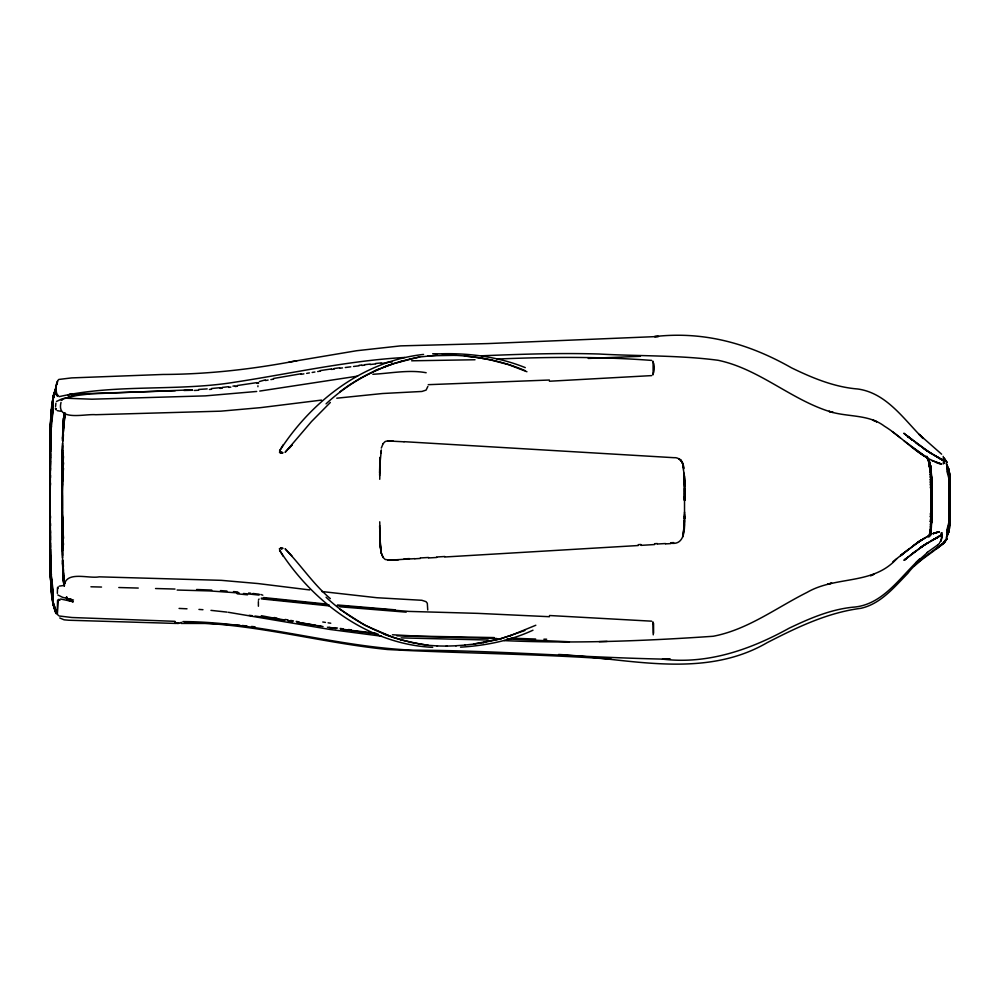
<?xml version="1.0" encoding="UTF-8"?>
<svg xmlns="http://www.w3.org/2000/svg" width="1000" height="1000" viewBox="0 0 1000 1000"><rect width="100%" height="100%" fill="white"/><g stroke="black" fill="none" stroke-linecap="round" stroke-linejoin="round"><path stroke-width="1.5" d="M50.05 454.363L50.1 557.038M62.25 459.462L62.287 550.862M62.287 450.225L62.5 557.788M931.65 517.638L931.65 483.462M949.95 517.038L949.95 484.062M62.25 465.45L62.5 443.3M62.25 477.475L62.287 474.125L62.287 523.375L62.25 520.662L63.438 538.475L62.25 511.9M931.6 521.5L931.6 479.588L931.65 483.55M949.9 520.725L949.9 480.363M50.113 479.237L50.113 556.125M50.062 468.413L50.512 445.3M62.75 463.212L62.25 477.713L62.287 457.375M379.712 475.438L380.262 462.5M684.55 512.05L684.237 526.75L683.8 530.988L684.35 524.575L682.763 536.138M931.65 512.712L930.462 529.412C932.525 511.15 932.638 492.35 930.462 474.1L931.65 487.1L931.6 479.7M949.887 480.675L949.412 528.425M51.5 412.638L50.062 459.6L50.512 432.775L50.462 435.288M50.062 480.825L50.512 450.938M62.525 478.762L62.25 484.825L62.287 474.125M62.287 459.2L62.25 468.775L62.6 450.337M62.287 488.312L62.475 521.312M379.613 475.2L380.262 457.175L379.825 463.988M949.488 524.15L949.488 478.9M50.062 462.062L50.512 440.35L50.062 465.012L50.587 422.975M50.05 487.137L50.1 481.488M50.462 451.662L50.5 448.8M50.462 446.5L50.5 443.6M50.462 442.013L50.5 439.113M50.462 438.263L50.5 432.5M50.462 457.438L50.5 454.65M62.25 486.287L63.438 468.375L62.6 474.538M62.287 466.675L62.25 471.488L62.75 452.7M62.25 488.612L62.475 479.787M949.412 481.25L949.887 513.812L948.675 523.425M50.05 496.025L50.512 543.888M50.05 491.538L50.113 485.138L50.1 519.6M50.462 477.713L50.5 475.337M50.462 470.55L50.5 468.013M50.462 463.762L50.5 461.087M62.287 484.875L62.287 512.775L62.25 508.562M949.9 491.912L949.488 517.55M50.462 485.163L50.5 483M62.287 493.162L62.287 509.188L62.25 506.188M62.25 492.062L62.6 483.825M949.412 485.775L949.412 515.325M50.512 430.25L50.462 433.15L50.587 425.262L50.1 447.287M50.062 495.462L50.113 491.225L50.113 521.85M62.25 477.713L63.438 456.863M62.25 494.913L62.287 491.912M930.45 535.575L931.65 516.1L931.15 527.05L929.125 536.325M931.15 520.7L931.65 510.05L931.475 512.612M949.9 507.35L949.9 493.738M62.287 477.713L62.25 480.425L63.438 462.625L62.25 483.363L62.287 479.025M684.525 516.4L684.55 514.637M931.65 508.913L930.462 516.75L931.65 508.913L931.6 511.325L931.65 510.05M931.65 510.15L930.462 521.712L931.65 511.4L931.15 518.438L931.6 488.025L930.462 479.375L931.65 489.688L931.15 478.088L931.3 480.262M949.488 511.075L949.488 490.025M62.25 466.375L62.6 445.7M931.6 517.775L931.15 525.175L931.65 515.15M949.525 524.012L949.488 524.925L949.938 515.862L949.488 525.525L949.938 516.375M949.938 512.025L949.488 520.425M50.425 426.7L50.1 508.85M931.65 507.7L930.462 514.3L931.65 507.7L931.6 510.062L931.688 500.55L931.6 491.037L930.462 484.338L931.65 492.175L931.475 488.488M930.462 534.663L931.65 516.812M931.65 513.987L930.475 527.263L931.65 513.763M949.938 510.662L949.438 518.05M949.95 497.325L949.9 495.637L949.9 505.462L949.95 503.762M50.1 444.6C50.925 425.675 49.325 405.938 56 387.837M62.287 455.05L63.45 423.413M931.65 505.513L931.6 508.562L931.6 492.537L930.462 486.8L931.65 495.588M931.325 526.2L930.475 533.763L931.6 520.1M949.938 509.188L949.488 515.225L949.938 507.587M949.938 496.938L949.887 495.037L949.887 506.062L949.938 504.162M949.488 523.7L949.938 515.175L948.675 530.438L946.875 535.812M379.575 472.713L379.837 463.162M670.95 543.212C686.2 545.487 684.55 526.1 684.55 516.263L684.525 519.012L684.525 480.737L684.55 492.413M931.325 526.812L930.462 535.075L931.3 527.688M62.488 464.625L62.25 474.475L62.75 458.088M683.8 530.75L684.438 520.737M931.6 507.075L931.3 509.513L931.65 505.275M931.65 503.888L931.3 507.562M949.938 514.288L949.488 522.2M50.425 429.225L50.587 421.45L50.425 427.275M50.113 449.113L50.512 433.963M50.512 432.287L50.113 451.825L50.512 436.163M62.25 474.438L62.6 460.387L62.287 470.562M949.525 518.125L949.488 519.675L949.938 513.237L949.488 525.825M949.887 508.162L949.938 505.913M57.112 384.363L57.45 382.325M62.6 439.075L62.75 431.512M62.638 440.3L62.75 436.225L62.6 440.613M379.738 463.787L379.837 460.425L379.738 463.3M379.738 479.3L379.837 475.913M931.3 527.463L931.325 526.337L930.475 533.938L931.325 525.513L929.8 535.413L931.3 526.512L930.475 532.888M931.6 513.038L931.65 511.388M50.113 451.825L50.525 437.863M56.125 408.55L56.112 409.875M931.65 504.075L931.6 505.6L931.15 486.962M949.488 512.712L949.525 511.337M949.95 502.163L949.9 497.587L949.9 503.512M50.113 455.138L50.525 442.125M51.463 415.712L50.6 425M931.325 524.775L931.3 525.712L931.65 516.337M931.65 517.362L930.475 534.575L931.15 529.625M949.488 510.037L949.525 508.762M50.113 459.038L50.512 447.362M931.6 504.15L931.65 502.887M931.65 517.263L930.45 534.388L931.3 527.863M949.488 507.25L949.525 506.075M50.113 468.338L50.512 457.2M62.25 481.175L62.5 474.15M62.25 484.825L62.287 483.587L62.287 507.938M950 500.55L949.887 497.212L949.887 503.875L949.938 502.362M684.325 520.5L683.812 528L684.35 520.388M50.512 453.25L50.113 509.875M931.475 520.05L931.65 515.625M50.113 473.612L50.512 464.012M931.475 518.888L931.65 514.763M55.5 408.15L55.487 409.087M931.6 502.7L931.65 501.712M931.3 523.025L931.325 522.35M55.575 406.463L55.888 403.225M931.65 508.6L931.6 509.513L931.3 493.525M928.8 537.2L931.15 527.05L931.6 519.075L930.462 531.462M50.625 428.775L53.125 401.325L51.325 414.525L53.125 401.587L51.337 413.85M62.562 438.425L63.425 420.925M257.913 383.475L258.113 382.612M62.562 440.75L64.887 414.2L63.425 424.888M258.375 600.237L259.037 599M931.6 519.075L931.15 528.513L929.625 536.138L930.462 533.025M50.637 434.012L53.125 409.875L51.337 421.562M62.725 439.963L63.425 427.125M62.825 440.938L63.425 430.462M379.712 466.25L381.312 449.95M50.938 424.062L51.487 414.712M50.637 437.825L51.312 426.275L50.425 440.387L51.325 426.512L50.587 436.325M62.6 438.25L65.1 413.088L63.438 424.525M51.025 423.975L51.487 416.337M50.425 436.475L51.325 421.737L50.587 431.962M63.087 440.112L63.425 434.462M58.15 601.825L58.3 599.625L59.188 599.312M930.462 534.05L931.3 526.075M50.587 420.675L53.125 395.887L56 387.512M51.487 419.025L50.963 424.787M931.15 527.05L931.3 524.65M57.987 588.55L58.1 586.9M379.712 469.8L380.262 461.413M62.75 430.363L63.45 418.575M50.9 424.4L51.487 415.637M62.75 431.775L63.45 421.05M931.15 529.513L931.3 527.35L930.462 534.188M51.05 425.163L51.475 419.062M949.887 518.938L949.488 524.487L949.525 519.987L946.875 530.062M949.412 528.975L949.575 526.138M62.75 433.562L63.438 424.012M949.887 519.675L948.675 531.512L946.875 537.075M949.412 525.2L949.575 523.025M931.3 518.7L931.6 514.65M949.412 523.625L949.887 516.775L949.525 520.925M50.7 424.9L51.5 414.862M949.525 522.413L949.887 517.962M949.412 521.838L949.575 519.85M50.925 425.062L51.5 418.175M427.863 386.413L426.112 390.087L421.925 391.463L382.537 393.512L336.775 398.2M949.575 525.662L948.675 532.288M279.438 548.9L281.525 547.837L279.45 548.875M949.412 519.85L949.575 517.975M62.6 465.15L63.425 456M683.812 531.175L684.325 525.212M61.025 402.4C56.125 421.838 84.775 413.638 95.75 414.712L220.837 411.163L260.5 407.65L321.512 400.1M684.325 526.3L682.763 536.888M931.15 516.275L931.6 511.55M949.412 517.663L949.575 515.938M931.15 514.138L931.3 512.688M683.812 522.962L684.075 520.55M931.15 512L931.3 510.725M51.312 411.65L53.125 396.863L56 388.45L53.125 396.887M51.312 412.938L53.125 398.85L56 390L53.125 398.85L51.337 411.225M63.612 420.138L64.538 413.088M63.987 418.25L64.538 414.062M51.325 412.137L53.125 398.85L55.525 391.763M63.612 421.45L64.538 414.513M51.312 418.025L53.125 404.75L51.337 417.312M931.3 524.487L930.45 530.575M63.85 418.837L64.475 414.35M63.438 422.137L64.688 413.3M930.45 535.075L931.15 530.112L930.462 535.075M63.45 419.038L64.275 412.925M57.475 587.688L57.362 593.362M949.613 522.762L946.875 534.212M63.45 419.725L64.275 414.15M63.45 421.35L64.688 413.1M949.613 521.487L946.875 532.288M948.95 527.913L948.413 532.4L949.275 527.075M931.325 519.212L930.475 524.712L931.3 519.525M948.413 531.8L949.087 527.587M380.887 453.275L381.312 450.688M948.413 530.8L948.863 528.088M52.088 407.25L52.562 404.475M931.325 517.188L930.475 522.087L931.3 517.413M930.475 519.587L931.325 515.25M948.388 533.112L949.3 528.525M948.388 531.075L948.988 528.2M930.475 517.163L931.325 513.375M53.125 397.1L56 388.45M280.712 453.013L279.788 452.1L281.925 452.987L280.462 452.55M279.788 452.1L280.238 452.837L279.45 452.225M941.062 541.112L942.075 532.65L941.025 533.1M946.688 537.175L947.987 533.6M947.875 533.263L946.25 537.5M381.312 448.05L382.975 443.988M653.125 373.3L653.088 361.238M281.175 452.812L281.788 451.675M653.088 374.812L653.288 373.363M62.038 400.15L62.65 399.113M283.25 444.738L279.562 450.913C311.525 401.05 363.35 360.95 423.55 354.425M558.587 654.463C627.513 658.213 703.288 679.887 767.188 642.65C796.888 627.4 827.438 612.612 860.938 608.3C880.812 603.825 894.2 587.2 907.812 573.375C918.275 558.875 936.112 552.288 946.875 538.725L943.988 542.875L946.875 538.7M939.737 542.463C941.125 541.263 943.975 533.663 940.987 534.125M943.988 542.837L946.875 538.625M943.988 543.15L935.888 549.212L943.988 543.188L946.875 539.075M58.038 601.237L57.362 614.438L58.312 615.275M943.65 542.312L946.25 538.938M285.562 451.938L311.475 421.575L330.35 402.463M289.05 448.512L292.225 444.75L285.038 452.225M69.513 397.788L71.263 395.788L75.287 394.2L79.588 393.85L175.238 390.737M281.913 453.288L283.062 452.775M382.975 443.738L385.163 441.538L387.688 440.838L393.113 441.025M903.125 577L905 575.138M914 566.275L921.875 559.075L942.788 543.35M896.8 558.65C872.788 585.375 835.975 575.575 807.1 592.362C776.263 607.788 747.725 629.7 713.188 636.263C643.688 641.062 573.737 643.75 504.05 640.6M937.8 544.875L939.412 543.387M326.062 403.85C345.025 386.2 367.612 372.537 392.163 364.25M927.575 552.413L915.575 563.062L919.887 558.862C899.8 577.337 882.625 605.337 852.663 607.225C830.238 609.525 809.3 618.575 789.163 628.188C750.425 649.638 707.362 664.675 662.5 659.112L670.425 659.262C584.5 657.725 498.762 650.413 412.8 650.175C335.438 646.9 260.575 621.875 182.938 621.587M900.688 555.525L916.9 543L929.112 535.475M900.713 555.513L920.987 540.225L912.738 546.05M908.675 549.163L892.887 561.737M912.188 553.763L904.262 560.087L924.075 545.125L940.875 535.275L924.075 545.125L912.188 553.775L916.15 550.725M61.238 400.325L62.175 398.975L66.037 398.225L91.95 399.2L205.325 395.875L256.7 391.463M937.675 544.975L927.163 552.463M340.087 391.712C358.275 377.738 379.263 367.575 401.312 361.337M940.85 535.288L931.963 540.513L938.662 536.862L935.588 538.587M56.475 401.463L61.288 399.2M920.975 540.225L916.838 543.05L929.15 535.462M916.825 543.075L925.062 537.7M652.938 374.35C654.575 371.287 654.9 364.688 652.9 361.688M535.812 625.25L508.725 636.375M874.1 574.163L870.512 575.75L874.163 574.125M532.975 630.2C510.275 640.75 485.387 645.65 460.525 647.175M259.375 381.562L265.262 379.888M374.338 370.962L378.212 369.3M524.862 630.525L500.513 638.812L473.587 644.025M57.65 381.062C55.938 384.075 53.45 395.625 58.45 395.45M934.087 533.288L939.225 531.775L933.075 533.625M936.413 532.4L932.938 533.713L939.212 531.788M383.4 367.163L389.925 364.725M174.762 622.4L177.638 623.413L181.525 622.388M510.9 635.487L500.037 638.85M391.225 364.25L418.688 357.088L437.463 355.163M59.288 586.138L64.488 585.388M58.025 380.15C55.987 383.363 55.3 391.463 57.237 394.637M58.725 379.462L71.688 377.9L162.95 374.462C207.963 374.3 252.763 369.212 296.95 360.712M651.75 375.6L549.4 381.238M63.475 398.562L76.925 395.5L90.388 393.862L192.188 389.8M400.85 361.375L410.462 358.938M500.975 638.85L483.088 642.613M410 358.975L419.613 357.088M289.025 362.1L356.587 350.737L400.6 345.875L487.975 343.575L658.475 336.488L654.513 336.587C703.9 330.925 748.763 343.512 791.55 367.863C812.45 378 834.375 387.125 857.788 389C886.712 393.025 903.913 419.487 923.162 438.512L919.05 434.312L941.612 454.188M265.4 380.525L268.113 380.05M301.137 374.325L303.888 373.85M270.863 379.588L273.612 379.113M273.475 378.5L301 373.762M306.65 373.387L309.4 372.912M312.162 372.463L314.913 372M317.675 371.55L320.438 371.112M320.3 370.588L331.337 368.938M474.05 643.988L483.562 642.65M256.562 382.663L237.213 385.538M331.463 369.438L334.225 369.038M334.1 368.537L339.625 367.788M235.175 386.538L237.325 386.238M357.562 376.138L259.75 391.075M339.75 368.263L342.512 367.9M232.913 386.125L235.062 385.825M345.262 367.525L350.788 366.812M228.713 387.388L230.863 387.113M256.688 383.325L258.625 383.088M353.55 366.475L359.075 365.8M228.625 386.675L222.188 387.438M358.975 365.35L361.737 365.025M361.838 365.462L364.6 365.15M474.513 644.025L464.913 645.037M364.5 364.7L370.025 364.087M220.125 388.4L222.275 388.162M370.125 364.525L375.65 363.938M220.05 387.675L211.475 388.525M372.825 374.275C390.462 373.363 408.787 369.5 426.163 372.738M375.562 363.5L381.1 362.95M381.175 363.387L386.712 362.863M59.138 396.65C116.55 383.625 176.412 391.637 234.438 382.25C291.188 373.587 347.413 360.662 404.875 357.463M209.387 389.45L211.537 389.263M386.637 362.425L392.188 361.962M207.188 388.888L198.625 389.475M455.763 645.75L465.375 645.075M427.837 355.812L456.225 355.312M638.263 544.65L640.987 544.5M654.613 543.7L657.337 543.55M670.95 542.75L673.675 542.6M404.012 558.913L409.45 558.587M420.35 557.95L428.525 557.475M436.7 556.987L444.862 556.512M657.337 544.012L665.512 543.538M414.9 558.65L387.688 560.262M398.562 559.738L390.387 560.225L385.163 559.462L382.975 557.35L381.312 553.05L380.275 546.75L381.312 553.1L379.837 540.675L380.262 546.3M414.9 558.775L420.35 558.45M428.525 557.962L436.7 557.475M444.862 556.987L638.263 545.525M640.987 545.363L654.613 544.55M665.512 543.9L670.95 543.587M198.65 390.225L194.363 390.462M549.375 380.025L428.25 384.675M588.25 358.425L640.413 356.312M411.625 360.8L475.025 359.75M497.025 359.05C548.55 356.863 600.388 356.488 651.75 360.425M446.138 646.112L456.225 645.788M481.5 355.8C520.675 354.212 559.875 352.825 599.075 354.012C638.713 356.262 678.713 355.1 718.062 360.275C758.688 368.75 790.088 398.9 829.062 411.375C847.337 417.35 868.35 413.913 884.45 426.2C903.9 438.113 919.125 457.713 941.65 464.05L938.988 463.475M607.1 641.413L599.2 641.625M192.625 390.25L183.938 390.475M432.7 353.75L451 353.925M442.212 353.75C470.4 353.113 499.038 357.038 525.275 367.625M181.25 623.425L209.375 623.475L239.838 625.3M176.562 623.45L68.75 620.237L64.112 619.825L59.763 617.975M177.638 623.413L178.663 623.4M543.9 639.188L546.663 639.212M387.688 440.95L404.012 441.8M436.987 645.962L447.075 646.112M90.925 586.788L101.525 587.05M535.638 639.025L510.85 638.2M196.588 589.5L211.788 590.087M174.988 589.05L155.538 588.525M138.25 588.062L118.8 587.525M177.138 590.037L209.587 590.913L237.738 592.9M185 622.562C253.45 623.162 319.713 642.675 387.5 649.513C461.962 653.438 536.65 653.787 611.087 659.125M488.162 640.013L401.138 637.888M446.138 354.988C473 355.538 500.087 359.837 524.862 370.562M175 621.325L71.963 617.513L59.025 615.975M494.325 637.587L417.2 636.112L392.438 634.763M496.95 638.538L396.962 635.825M507.088 638.925L569.4 641.775M57.7 396.362L56.788 395.625M187 608.8L179.075 608.425M549.462 615.513L651.663 621.175M549.438 616.712L477.788 613.362L408.975 611.413L337.425 605.7M406.213 612.15L340.138 606.8M404.012 441.675L673.675 457.675C679.737 457.013 683.587 462.587 683.8 468.125M281.913 547.812L283.062 548.312M220.463 590.6L226.975 591.062M198.95 609.425L202.95 609.7M437.463 645.925L427.837 645.288L409.538 642.163M432.7 647.35C368.975 644.262 313.025 602.587 279.562 550.175L283.25 556.35M261.337 598.112L329.162 605.025M395.288 609.837L337.45 604.975M60.613 599.012L73.088 601.663M329.125 605.9L261.375 598.888M233.475 591.587L237.8 591.962M326.45 604.05L263.512 597.55M210.963 610.363L226.975 612.112M242.188 625.5L246.875 625.95M248.612 593.013L250.763 593.237M248.55 593.95L259.1 595.1M375.913 633.225L351.138 630.363M381.525 636.2L330.275 629.5L228.312 612.288M378.113 634.138L340.438 629.25M252.925 593.475L259.175 594.212M251.562 626.438L255.075 626.825M464.45 356.025L474.05 357.1M60.55 411.262L57.3 410.637M321.838 591.525L376.863 597.725L421.85 600.288L426.012 601.663L427.312 603.275L427.738 610M249.137 615.3L252.037 615.675M348.5 629.538L351.25 629.9M348.375 630.013L342.875 629.288M309.675 589.938L258.062 583.562L221.312 580.337L99.188 576.838C88.737 578.962 66.037 570.462 64.225 585.612L63.863 582.812M254.938 616.05L260.738 616.838M340.238 628.438L342.987 628.812M419.15 643.975L428.3 645.25M59.938 600.225L57.55 600.462L57.213 614.075M262.188 617.038L283.925 620.275M334.738 627.663L337.488 628.062M334.613 628.162L329.1 627.362M473.587 357.062L483.088 358.488M336.087 628.6L327.4 627.25M288.275 620.962L292.613 621.663M318.087 625.662L320.838 626.1M323.05 626.562L296.962 622.35M315.338 625.212L298.812 622.438M274.025 618.15L261.325 615.7M276.775 618.625L285.038 620.05M274.163 617.537L276.913 618.013M287.787 620.525L290.55 621.013M296.2 621.388L298.95 621.875M285.175 619.45L287.938 619.938M290.688 620.425L293.438 620.9M482.625 358.45L491.938 360.2M419.613 644.013L400.375 639.763M931.975 460.55L941.637 464.038M73.463 600.037L62.638 597.337L57.812 594.963M491.475 360.163L508.725 364.712L526.938 371.737M410.462 642.163C379.062 634.763 349.613 619.35 326.062 597.25M944.05 461.875L943.225 456.4M260.825 594.487L262.812 595.2M391.225 636.85L400.85 639.725M175.238 622.388L178.137 623.4M938.975 463.488L935.688 462.25M391.7 636.812L364.663 625.188L340.087 609.388M383.4 633.938L389.925 636.362M943.388 462.7L944.513 463.237L944.025 459.05M923.337 448.45L943.312 460.562L930.95 453.4M934.788 455.525L943.312 460.562L938.275 457.362M652.85 622.425L653.562 623.45L653.587 633.3M927.288 451.138L931.025 453.45L907.887 436.463L927.237 451.1M912.188 447.325L928.037 458.425L904.262 440.988M924.075 455.962L916.15 450.363M941.225 459.038L943.3 460.55M892.387 431.7L900.3 437.825M915.738 442.738L919.55 445.675M285.038 548.875C300.738 564.8 313.1 584.062 330.35 598.638M683.812 468.837L682.763 463.7L681.087 460.425L678.9 458.738L681.087 460.425L682.763 463.575M907.862 436.45L911.787 439.613M907.913 436.475L911.838 439.65M285.562 549.15L292.225 556.35M946.875 462.4L943.988 458.013L946.875 462.025M943.988 458.25L946.875 462.463M653 621.962L653.213 623.787M281.175 548.288L281.788 549.412M926.787 457.088L930.45 466.712L931.65 483.837L931.15 470.562L928.8 459.5M926.787 456.2L930.45 466.012L931.6 480.288L930.462 466.012L928.8 459.75L930.45 465.525M681.087 460.425L682.763 463.7M653.037 623.475L653.25 634.85M381.312 553.05L382.975 557.112M946.25 463.6L947.875 467.825M946.875 471.037L949.613 481.075L949.488 477.925L949.938 485.925L948.675 470.65L946.875 465.275M946.875 468.8L948.675 473.638L949.938 486.8M66.438 597.562L67.325 600.05M946.875 466.875L949.613 478.325M51.337 591.625L53.125 604.2L56 612.712L53.125 603.737L51.312 589.438L50.388 570.438M56 613.587C50.838 601.025 51.025 587.175 50.425 573.812M51.863 594.175L53.125 604.225L56 612.638L53.125 603.737M51.337 589.862L53.125 602.238L56 610.737M53.125 604L56 612.638M946.875 464.012L948.675 469.588L949.938 484.725M51.325 588.95L53.125 602.238L55.525 609.612M53.125 604.225L56 613.263M928.8 463.9L931.15 474.05L931.65 484.988L931.3 475.375M931.6 480.2L931.65 484.288L931.15 471.575L928.8 460.737L931.325 475.588L928.8 461.887L931.3 474.575L930.475 467.15L931.325 474.9L930.462 466.012L931.325 475.588M931.6 480.288L930.475 466.512L928.8 460.688L930.138 465.85M930.45 465.712L928.8 459.75L930.45 465.712L931.325 476.662L928.8 463.562M930.45 466.012L928.8 460.075L931.3 473.738M930.462 468.062L928.8 462.05L931.15 472.575L931.6 482.013L930.462 469.625L931.3 475.85M930.462 466.425L928.8 460.175L931.3 473.625M928.8 459.85L930.475 466.512M682.763 466.138L684.237 474.338L684.55 486.463M930.475 483.938L931.325 487.713M948.413 470.175L948.95 473.175L948.413 468.688L949.275 474.025M948.388 470.025L948.988 472.887M948.388 467.975L949.3 472.562M930.475 481.512L931.325 485.838M931.15 480.387L930.462 476.737L931.65 488.375L931.15 480.387L931.6 486.438M948.675 477.663L949.613 482.738M931.3 483.675L930.475 479.012L931.325 483.913M52.088 593.837L52.562 596.613M948.413 470.288L948.863 473.013M930.45 470.525L931.3 476.613M931.3 481.575L930.475 476.388L931.325 481.887M948.413 469.3L949.087 473.5M53.125 591.225L50.587 569.138M381.312 551.15L379.988 539.513M62.287 546.038L62.75 567.537L64.488 583.888L62.562 560.35M63.45 579.738L64.275 585.237L63.85 582.263M63.45 581.362L64.075 585.55M63.863 584.875L62.75 570.737M63.438 576.562L64.475 583.713L63.425 576.2M63.863 585.35L62.75 571.725M51.337 587.25L53.125 599.513L51.325 586.575L53.125 599.763L50.625 572.325M931.325 479.913L930.475 473.825L931.65 487.337L931.525 484.513M63.438 578.95L64.262 585.188L63.612 580.95M63.612 579.65L64.362 585.638M948.675 468.812L949.613 475.838L949.412 472.125M63.8 583.013L64.175 585.862M51.312 588.15L53.125 602.238M949.938 491.912L949.488 485.875L949.525 487.325M931.6 494.012L931.3 491.587L931.65 495.825M931.15 489.1L931.3 490.375M683.812 478.125L684.075 480.538M949.438 483.05L949.938 490.425M684.325 479L683.812 473.088L684.525 484.7M63.425 545.087L62.562 535.588L63.438 544.225M949.575 477.562L949.412 475.9L949.938 485.225L949.488 475.575L949.525 478.15M949.887 489.025L949.488 483.537M949.525 481.912L949.938 487.85L949.412 472.675L949.575 474.725M949.412 483.425L949.575 485.163M949.938 489.075L949.488 481.425L949.525 482.975M949.525 480.163L949.887 484.312M931.15 482.663L931.65 489.7M949.412 473.488L949.575 475.425M50.925 576.025L51.5 582.925M50.963 576.3L51.487 582.075M51.463 585.388L50.7 576.188L51.5 586.225M949.412 479.25L949.575 481.25M949.525 478.675L949.887 483.125L949.488 475.575M949.488 480.675L949.887 485.712M379.613 525.887L380.275 543.6M62.512 532.388L62.25 523.375L62.75 537.875M50.512 568.812L50.113 554.038L51.5 588.45M50.587 564.775L51.325 574.587L50.425 560.7L51.312 574.812L50.388 558.938M949.488 476.6L949.887 482.163L949.488 476.175L949.525 477.088M380.05 535.675L380.262 538.6L379.712 525.65M379.837 537.938L380.262 543.925M51.05 575.938L51.475 582.025M62.75 567.537L63.45 577.688M50.587 572.837L53.125 596.337L50.625 569.837M62.75 569.312L63.45 580.037M50.9 576.688L51.487 585.45M931.65 490.95L930.462 481.875L931.65 490.95L931.6 488.062M949.488 475.262L949.887 480.925M379.712 531.3L380.262 539.675M931.15 474.05L931.3 476.45M379.913 540.05L380.262 545.55M63.087 560.975L63.425 566.625M50.425 564.612L51.325 579.35L50.637 567.075M51.025 577.112L51.487 584.75M62.6 562.837L63.438 577.087M50.938 577.038L51.487 586.375M62.825 560.15L63.425 570.638M62.725 561.138L63.425 573.975M931.15 470.562L931.6 480.988M62.562 562.663L63.425 580.163M943.538 463.888L943.487 462.438M931.6 491.587L931.65 492.488M931.3 478.075L931.325 478.738M62.6 535.938L62.25 516.275L62.525 522.337M931.6 498.4L931.65 499.375M931.475 482.2L931.65 486.337L930.462 471.688L931.65 485.95M50.113 527.475L50.512 537.075M931.475 481.037L931.65 485.475M50.512 547.837L50.113 537.638L50.512 550.163M931.6 491.037L931.65 492.175M684.237 478.05L684.325 480.588M684.237 474.338L684.55 484.837L684.325 475.887L684.525 482.088M62.25 516.275L62.287 517.5M62.5 526.95L62.25 519.925L62.287 543.713M62.75 543.013L62.25 526.613L62.6 540.712L62.287 530.525M949.488 493.85L949.525 495.012M931.6 496.95L931.65 498.2M62.6 560.487L62.75 564.862M50.062 536.087L50.512 553.725M62.287 534.35L62.6 545.737L62.25 529.612L62.75 548.387M50.6 576.1L50.7 579.138M50.525 558.962L50.113 545.95L50.512 567.125M50.587 575.837L50.462 562.837M949.488 488.387L949.525 489.762M931.65 497.013L931.6 495.487L931.65 497.212M50.113 542.062L50.512 555.8M50.525 563.237L50.062 539.038L50.512 560.75M379.738 521.788L379.837 525.188M62.638 560.788L62.75 569.587M50.512 563.438L50.113 549.275L50.512 571.975M50.113 551.975L50.487 565.675M949.887 492.925L949.938 495.188M50.425 571.862L50.587 578.112M50.425 573.413L50.587 579.65M949.887 490.925L949.938 493.5M931.3 472.9L931.325 474.288M684.35 475.675L684.55 484.275M50.587 580.413L50.062 528.888M62.6 550.763L62.25 532.312L62.287 538.275M50.062 541.5L50.512 564.938M62.287 505.712L62.287 495.375L62.25 503.363M62.6 555.4L62.25 534.712L62.287 541.9M50.062 543.45L50.512 568.312L50.462 565.8M50.462 567.95L50.512 570.85M62.25 509.038L62.287 512.688M50.462 515.925L50.5 518.1M50.462 523.375L50.5 525.75M50.462 530.538L50.5 533.088M50.062 510.662L50.113 515.962M257.938 386.7L257.925 385.788M50.05 509.562L50.1 514.288M50.462 537.325L50.5 540.013M50.462 543.65L50.5 546.438M50.462 549.438L50.5 552.3M50.462 554.6L50.5 557.5M50.462 559.087L50.5 561.987M684.525 492.9L684.575 500.55L684.525 480.737M50.062 520.262L50.113 532.762M684.55 496.337L684.575 500.55L684.525 488.387M258.375 601.625L258.4 606.237M62.25 529.8L62.287 547.938M330.75 623.225A327.887 112.8 6.5 0 1 328.088 622.825M325.425 622.413A327.887 112.8 6.5 0 1 322.762 622M237.262 592.9A131.738 19.988 4.5 0 1 239.325 593.088M243.45 593.488A131.738 19.988 4.5 0 1 247.562 593.9M237.2 593.825A132.55 20.175 4.5 0 1 247.512 594.825M931.688 500.55L931.6 503.625L931.6 497.475L931.65 500.55M931.6 516.263L931.15 523.013L931.6 516.263M908.225 556.9L904.262 560.125L908.225 556.9M904.65 552.35L900.638 555.6L904.675 552.325M920.9 540.288L916.712 543.225L920.925 540.275M924.075 545.138L920.113 547.888L928.037 542.675L920.113 547.85L924.075 545.125M831.55 583.112L827.438 584.3L831.625 583.15M71.875 393.9L67.95 394.913L71.875 393.9M70.15 396.9L67.987 397.413L70.15 396.9M71.25 599.538L69.15 599.062L71.3 599.562M73.037 601.663L69.275 600.7L73.037 601.663M833.025 412.413L829.062 411.375L833.025 412.413M876.575 421.712L872.562 419.925L876.525 421.7M943.475 460.65L941.388 459.012L943.45 460.637M911.75 439.588L903.838 433.225L911.762 439.6M67.775 599.862L66.888 597.413L67.775 599.862M67.775 600.037L66.888 597.487L67.775 600.037M67.325 599.7L66.438 597L67.325 599.688M930.462 466.9L928.8 460.688L930.462 466.9M931.3 477.512L930.475 471.525L931.3 477.512M931.6 489.538L931.15 484.825L931.6 489.538M931.3 478.237L931.15 475.925L931.6 483.325L931.3 478.237M62.6 521.888L62.25 514.812L62.6 521.888M949.525 492.337L949.488 491.062L949.525 492.337"/></g></svg>
